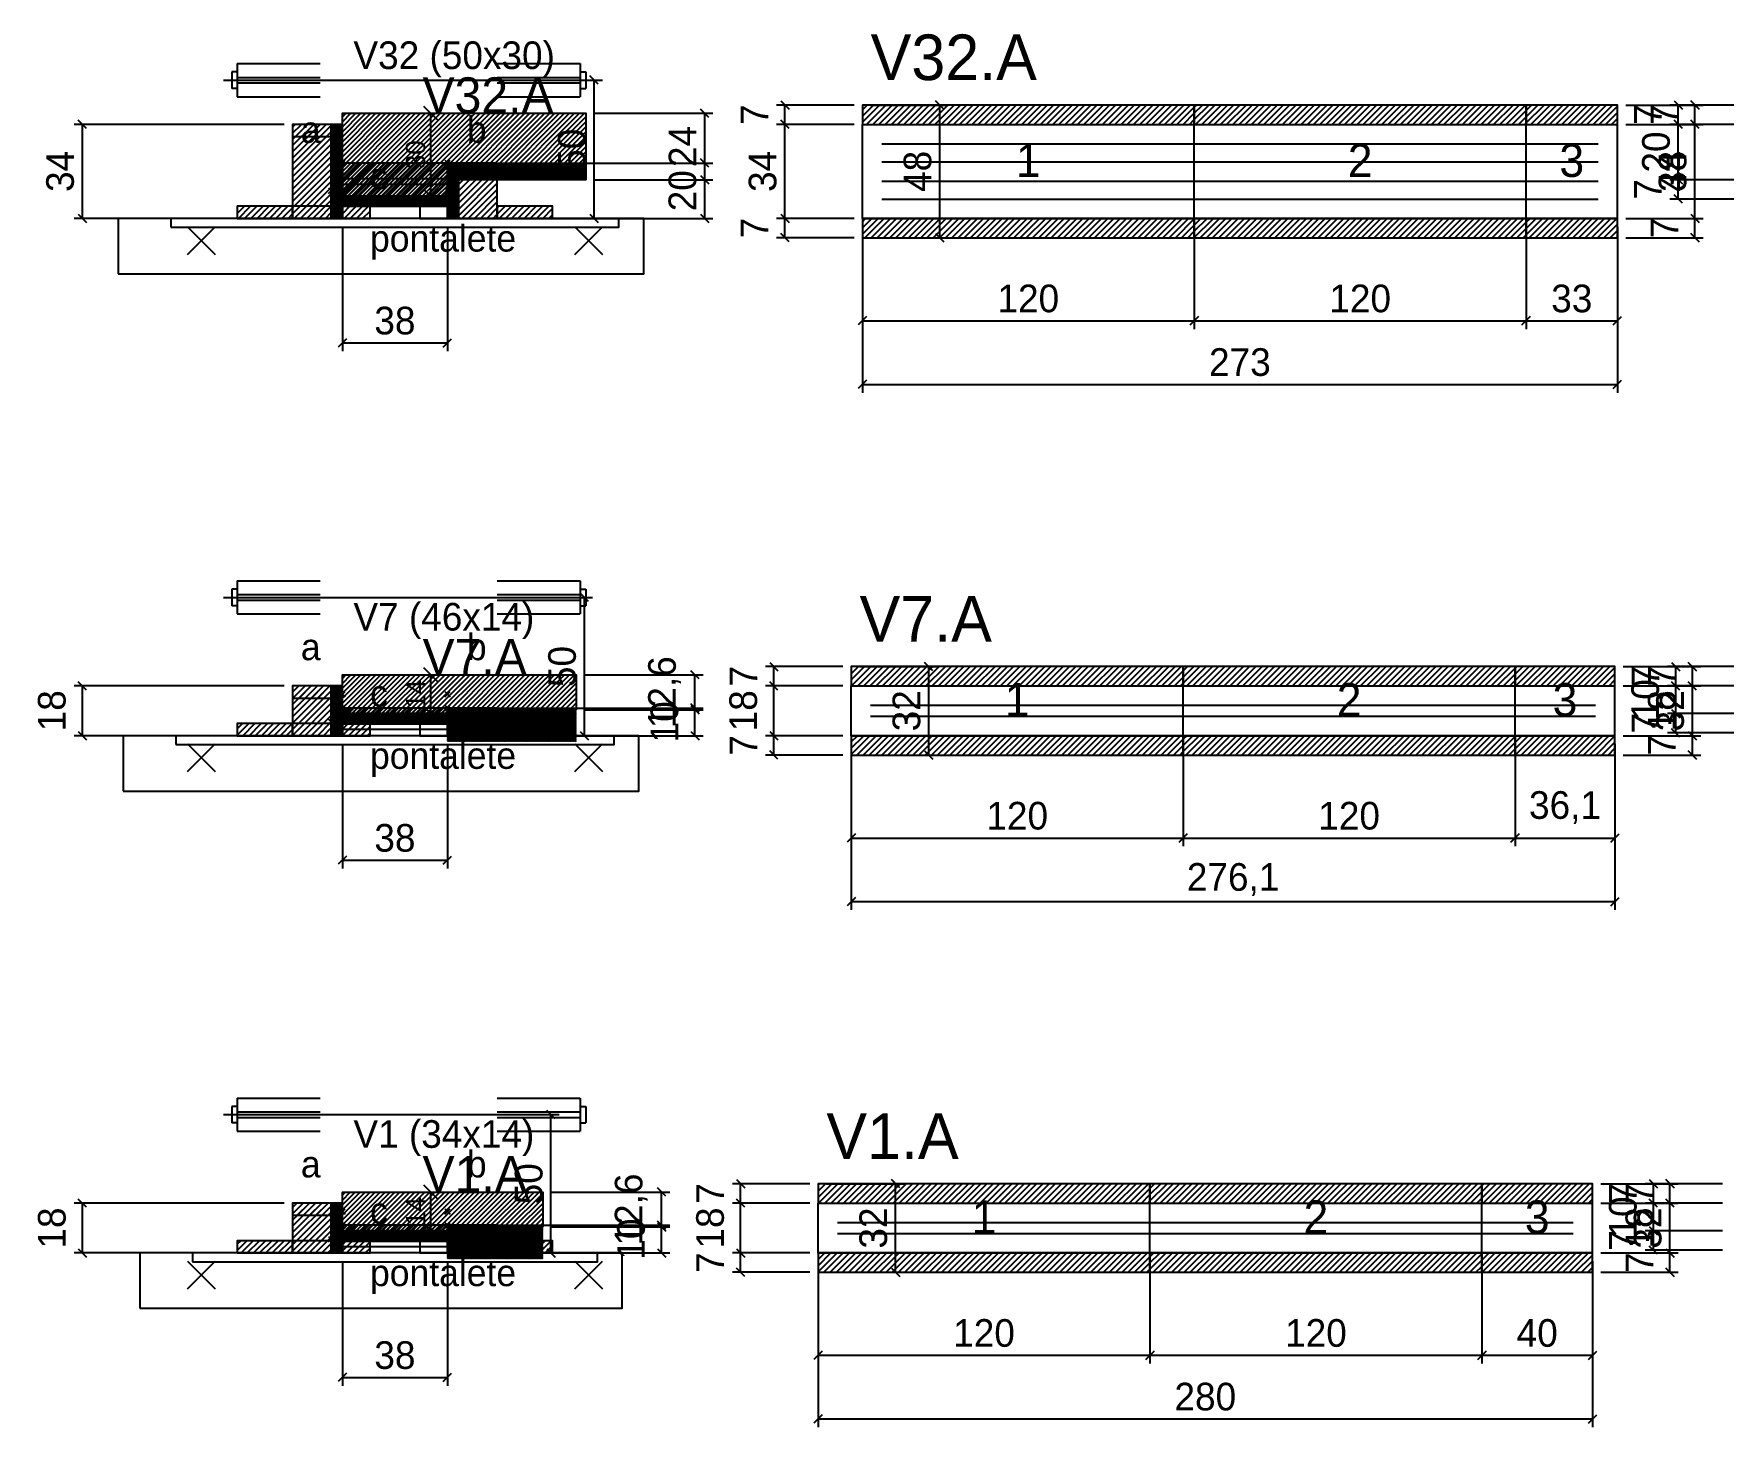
# Model space of a CAD drawing. Extents: x -9000 to 3070, y -8804 to 1250.
# Drawn here: x -72 to 539, y -1831 to -1327 of the extents above; entities that cross this region are included whole.
import ezdxf
from ezdxf.enums import TextEntityAlignment as Align

# ---------------------------------------------------------------- set-up
doc = ezdxf.new("R2010")
doc.units = 0
for name, color, linetype in [('5', 5, 'Continuous'), ('barrote', 126, 'Continuous'), ('CONCRETO', 251, 'Continuous'), ('COTA', 241, 'Continuous'), ('Cota Seção (2x)', 241, 'Continuous'), ('detalhes', 7, 'Continuous'), ('ESTRUTURACAO', 7, 'Continuous'), ('Hachura', 251, 'Continuous'), ('Madeira', 126, 'Continuous'), ('NOMENCLATURA', 7, 'Continuous'), ('Painéis', 200, 'Continuous'), ('presilha', 224, 'Continuous'), ('SARR_2.2x7', 40, 'Continuous'), ('SCO-___-LAJ', 224, 'Continuous'), ('TENSOR', 224, 'Continuous'), ('Texto Seção', 7, 'Continuous')]:
    doc.layers.add(name, color=color, linetype=linetype)
doc.dimstyles.new('PAINEL', dxfattribs={"dimtxt": 10, "dimasz": 3, "dimexe": 3, "dimexo": 3, "dimgap": 3, "dimtad": 1, "dimblk": 'OBLIQUE', "dimblk1": 'OBLIQUE', "dimcen": 2.5, "dimclrd": 4, "dimclre": 4, "dimclrt": 240, "dimazin": 3, "dimtfac": 1, "dimtmove": 0, "dimatfit": 3})
doc.dimstyles.new('SECAO2X', dxfattribs={"dimtxt": 7, "dimasz": 5, "dimexe": 3, "dimexo": 3, "dimgap": 2, "dimtad": 3, "dimblk": 'OBLIQUE', "dimblk1": 'OBLIQUE', "dimcen": 2.5, "dimclrd": 4, "dimclre": 4, "dimclrt": 1, "dimazin": 3, "dimtfac": 1, "dimtmove": 0, "dimatfit": 3})

# ---------------------------------------------------------------- blocks, each defined once
blk = doc.blocks.new('PAR_ESQ')
for p, q in [((-1, -1), (1, 1)), ((-1, 1), (1, -1))]:
    blk.add_line(p, q)
blk = doc.blocks.new('PAR_FUNDO_ESQ')
for p, q in [((-1, -1), (1, 1)), ((-1, 1), (1, -1))]:
    blk.add_line(p, q)
blk = doc.blocks.new('PAR_FUNDO_DIR')
for p, q in [((-1, -1), (1, 1)), ((-1, 1), (1, -1))]:
    blk.add_line(p, q)
blk = doc.blocks.new('par_int_esq')
for p, q in [((-1, -1), (1, 1)), ((-1, 1), (1, -1))]:
    blk.add_line(p, q)
blk = doc.blocks.new('par_int_dir')
for p, q in [((-1, -1), (1, 1)), ((-1, 1), (1, -1))]:
    blk.add_line(p, q)
blk = doc.blocks.new('_OBLIQUE')
at = {"color": 0, "linetype": 'BYBLOCK'}
blk.add_line((-0.5, -0.5), (0.5, 0.5), dxfattribs=at)

msp = doc.modelspace()

# ---------------------------------------------------------------- hatches: boundary and pattern name
at = {"layer": 'COTA'}
h = msp.add_hatch(dxfattribs=at)
h.set_pattern_fill('ANSI31', scale=0.4)
h.paths.add_polyline_path([(40, -1386), (40, -1356), (128, -1356), (128, -1380), (78, -1380), (78, -1386)])
h = msp.add_hatch(dxfattribs=at)
h.set_pattern_fill('ANSI31', scale=0.5)
h.paths.add_polyline_path([(228, -1360), (348, -1360), (348, -1353), (228, -1353)])
h = msp.add_hatch(dxfattribs=at)
h.set_pattern_fill('ANSI31', scale=0.5)
h.paths.add_polyline_path([(348, -1360), (468, -1360), (468, -1353), (348, -1353)])
h = msp.add_hatch(dxfattribs=at)
h.set_pattern_fill('ANSI31', scale=0.5)
h.paths.add_polyline_path([(468, -1360), (501, -1360), (501, -1353), (468, -1353)])
h = msp.add_hatch(dxfattribs=at)
h.set_pattern_fill('ANSI31', scale=0.5)
h.paths.add_polyline_path([(228, -1401), (348, -1401), (348, -1394), (228, -1394)])
h = msp.add_hatch(dxfattribs=at)
h.set_pattern_fill('ANSI31', scale=0.5)
h.paths.add_polyline_path([(348, -1401), (468, -1401), (468, -1394), (348, -1394)])
h = msp.add_hatch(dxfattribs=at)
h.set_pattern_fill('ANSI31', scale=0.5)
h.paths.add_polyline_path([(468, -1401), (501, -1401), (501, -1394), (468, -1394)])
h = msp.add_hatch(dxfattribs=at)
h.set_pattern_fill('ANSI31', scale=0.5)
h.paths.add_polyline_path([(224, -1563), (344, -1563), (344, -1556), (224, -1556)])
h = msp.add_hatch(dxfattribs=at)
h.set_pattern_fill('ANSI31', scale=0.5)
h.paths.add_polyline_path([(344, -1563), (464, -1563), (464, -1556), (344, -1556)])
h = msp.add_hatch(dxfattribs=at)
h.set_pattern_fill('ANSI31', scale=0.5)
h.paths.add_polyline_path([(464, -1563), (500.1, -1563), (500.1, -1556), (464, -1556)])
h = msp.add_hatch(dxfattribs=at)
h.set_pattern_fill('ANSI31', scale=0.4)
h.paths.add_polyline_path([(40, -1573), (40, -1559), (124.49, -1559), (124.49, -1571.6), (78, -1571.6), (78, -1573)])
h = msp.add_hatch(dxfattribs=at)
h.set_pattern_fill('ANSI31', scale=0.5)
h.paths.add_polyline_path([(224, -1588), (344, -1588), (344, -1581), (224, -1581)])
h = msp.add_hatch(dxfattribs=at)
h.set_pattern_fill('ANSI31', scale=0.5)
h.paths.add_polyline_path([(344, -1588), (464, -1588), (464, -1581), (344, -1581)])
h = msp.add_hatch(dxfattribs=at)
h.set_pattern_fill('ANSI31', scale=0.5)
h.paths.add_polyline_path([(464, -1588), (500.1, -1588), (500.1, -1581), (464, -1581)])
h = msp.add_hatch(dxfattribs=at)
h.set_pattern_fill('ANSI31', scale=0.4)
h.paths.add_polyline_path([(40, -1760), (40, -1746), (112.43, -1746), (112.43, -1758.6), (78, -1758.6), (78, -1760)])
h = msp.add_hatch(dxfattribs=at)
h.set_pattern_fill('ANSI31', scale=0.5)
h.paths.add_polyline_path([(212, -1750), (332, -1750), (332, -1743), (212, -1743)])
h = msp.add_hatch(dxfattribs=at)
h.set_pattern_fill('ANSI31', scale=0.5)
h.paths.add_polyline_path([(332, -1750), (452, -1750), (452, -1743), (332, -1743)])
h = msp.add_hatch(dxfattribs=at)
h.set_pattern_fill('ANSI31', scale=0.5)
h.paths.add_polyline_path([(452, -1750), (492, -1750), (492, -1743), (452, -1743)])
h = msp.add_hatch(dxfattribs=at)
h.set_pattern_fill('ANSI31', scale=0.5)
h.paths.add_polyline_path([(212, -1775), (332, -1775), (332, -1768), (212, -1768)])
h = msp.add_hatch(dxfattribs=at)
h.set_pattern_fill('ANSI31', scale=0.5)
h.paths.add_polyline_path([(332, -1775), (452, -1775), (452, -1768), (332, -1768)])
h = msp.add_hatch(dxfattribs=at)
h.set_pattern_fill('ANSI31', scale=0.5)
h.paths.add_polyline_path([(452, -1775), (492, -1775), (492, -1768), (452, -1768)])
at = {"layer": 'Hachura'}
h = msp.add_hatch(dxfattribs=at)
h.set_pattern_fill('ANSI31', scale=0.5)
h.paths.add_polyline_path([(22, -1394), (36, -1394), (36, -1360), (22, -1360)])
h = msp.add_hatch(dxfattribs=at)
h.set_pattern_fill('ANSI31', scale=0.5)
h.paths.add_polyline_path([(22, -1364.4), (36, -1364.4), (36, -1360), (22, -1360)])
h = msp.add_hatch(dxfattribs=at)
h.set_pattern_fill('SOLID')
h.paths.add_polyline_path([(36, -1394), (40, -1394), (40, -1360), (36, -1360)])
h = msp.add_hatch(dxfattribs=at)
h.set_pattern_fill('SOLID')
h.paths.add_polyline_path([(78, -1394), (82, -1394), (82, -1374), (78, -1374)])
h = msp.add_hatch(dxfattribs=at)
h.set_pattern_fill('SOLID')
h.paths.add_polyline_path([(78, -1374), (128, -1374), (128, -1380), (78, -1380)])
h = msp.add_hatch(dxfattribs=at)
h.set_pattern_fill('ANSI31', scale=0.5)
h.paths.add_polyline_path([(82, -1394), (96, -1394), (96, -1374), (82, -1374)])
h = msp.add_hatch(dxfattribs=at)
h.set_pattern_fill('ANSI31', scale=0.5)
h.paths.add_polyline_path([(82, -1378.4), (96, -1378.4), (96, -1374), (82, -1374)])
h = msp.add_hatch(dxfattribs=at)
h.set_pattern_fill('SOLID')
h.paths.add_polyline_path([(40, -1389.6), (78, -1389.6), (78, -1386), (40, -1386)])
h = msp.add_hatch(dxfattribs=at)
h.set_pattern_fill('ANSI31', scale=0.5)
h.paths.add_polyline_path([(2, -1394), (22, -1394), (22, -1389.6), (2, -1389.6)])
h = msp.add_hatch(dxfattribs=at)
h.set_pattern_fill('ANSI31', scale=0.5)
h.paths.add_polyline_path([(40, -1394), (50, -1394), (50, -1389.6), (40, -1389.6)])
h = msp.add_hatch(dxfattribs=at)
h.set_pattern_fill('ANSI31', scale=0.5)
h.paths.add_polyline_path([(96, -1394), (116, -1394), (116, -1389.6), (96, -1389.6)])
h = msp.add_hatch(dxfattribs=at)
h.set_pattern_fill('ANSI31', scale=0.5)
h.paths.add_polyline_path([(22, -1581), (36, -1581), (36, -1563), (22, -1563)])
h = msp.add_hatch(dxfattribs=at)
h.set_pattern_fill('ANSI31', scale=0.5)
h.paths.add_polyline_path([(22, -1567.4), (36, -1567.4), (36, -1563), (22, -1563)])
h = msp.add_hatch(dxfattribs=at)
h.set_pattern_fill('SOLID')
h.paths.add_polyline_path([(36, -1581), (40, -1581), (40, -1563), (36, -1563)])
h = msp.add_hatch(dxfattribs=at)
h.set_pattern_fill('SOLID')
h.paths.add_polyline_path([(40, -1576.6), (78, -1576.6), (78, -1573), (40, -1573)])
h = msp.add_hatch(dxfattribs=at)
h.set_pattern_fill('SOLID')
h.paths.add_polyline_path([(78, -1581), (82, -1581), (82, -1571), (78, -1571)])
h = msp.add_hatch(dxfattribs=at)
h.set_pattern_fill('SOLID')
h.paths.add_polyline_path([(78, -1571), (124.49, -1571), (124.49, -1583), (78, -1583)])
h = msp.add_hatch(dxfattribs=at)
h.set_pattern_fill('ANSI31', scale=0.5)
h.paths.add_polyline_path([(82, -1581), (96, -1581), (96, -1571), (82, -1571)])
h = msp.add_hatch(dxfattribs=at)
h.set_pattern_fill('ANSI31', scale=0.5)
h.paths.add_polyline_path([(82, -1575.4), (96, -1575.4), (96, -1571), (82, -1571)])
h = msp.add_hatch(dxfattribs=at)
h.set_pattern_fill('ANSI31', scale=0.5)
h.paths.add_polyline_path([(2, -1581), (22, -1581), (22, -1576.6), (2, -1576.6)])
h = msp.add_hatch(dxfattribs=at)
h.set_pattern_fill('ANSI31', scale=0.5)
h.paths.add_polyline_path([(40, -1581), (50, -1581), (50, -1576.6), (40, -1576.6)])
h = msp.add_hatch(dxfattribs=at)
h.set_pattern_fill('ANSI31', scale=0.5)
h.paths.add_polyline_path([(96, -1581), (116, -1581), (116, -1576.6), (96, -1576.6)])
h = msp.add_hatch(dxfattribs=at)
h.set_pattern_fill('ANSI31', scale=0.5)
h.paths.add_polyline_path([(22, -1768), (36, -1768), (36, -1750), (22, -1750)])
h = msp.add_hatch(dxfattribs=at)
h.set_pattern_fill('ANSI31', scale=0.5)
h.paths.add_polyline_path([(22, -1754.4), (36, -1754.4), (36, -1750), (22, -1750)])
h = msp.add_hatch(dxfattribs=at)
h.set_pattern_fill('SOLID')
h.paths.add_polyline_path([(36, -1768), (40, -1768), (40, -1750), (36, -1750)])
h = msp.add_hatch(dxfattribs=at)
h.set_pattern_fill('SOLID')
h.paths.add_polyline_path([(78, -1768), (82, -1768), (82, -1758), (78, -1758)])
h = msp.add_hatch(dxfattribs=at)
h.set_pattern_fill('SOLID')
h.paths.add_polyline_path([(78, -1758), (112.43, -1758), (112.43, -1770), (78, -1770)])
h = msp.add_hatch(dxfattribs=at)
h.set_pattern_fill('ANSI31', scale=0.5)
h.paths.add_polyline_path([(82, -1768), (96, -1768), (96, -1758), (82, -1758)])
h = msp.add_hatch(dxfattribs=at)
h.set_pattern_fill('ANSI31', scale=0.5)
h.paths.add_polyline_path([(82, -1762.4), (96, -1762.4), (96, -1758), (82, -1758)])
h = msp.add_hatch(dxfattribs=at)
h.set_pattern_fill('ANSI31', scale=0.5)
h.paths.add_polyline_path([(2, -1768), (22, -1768), (22, -1763.6), (2, -1763.6)])
h = msp.add_hatch(dxfattribs=at)
h.set_pattern_fill('SOLID')
h.paths.add_polyline_path([(40, -1763.6), (78, -1763.6), (78, -1760), (40, -1760)])
h = msp.add_hatch(dxfattribs=at)
h.set_pattern_fill('ANSI31', scale=0.5)
h.paths.add_polyline_path([(40, -1768), (50, -1768), (50, -1763.6), (40, -1763.6)])
h = msp.add_hatch(dxfattribs=at)
h.set_pattern_fill('ANSI31', scale=0.5)
h.paths.add_polyline_path([(96, -1768), (116, -1768), (116, -1763.6), (96, -1763.6)])
at = {"layer": 'HACHURACONCRETO'}
h = msp.add_hatch(dxfattribs=at)
h.set_pattern_fill('ANSI31', scale=0.3)
h.paths.add_polyline_path([(40, -1389.6), (78, -1389.6), (78, -1374), (40, -1374)])
h = msp.add_hatch(dxfattribs=at)
h.set_pattern_fill('ANSI31', scale=0.3)
h.paths.add_polyline_path([(40, -1576.6), (78, -1576.6), (78, -1571), (40, -1571)])
h = msp.add_hatch(dxfattribs=at)
h.set_pattern_fill('ANSI31', scale=0.3)
h.paths.add_polyline_path([(40, -1763.6), (78, -1763.6), (78, -1758), (40, -1758)])

# ---------------------------------------------------------------- linework, layer by layer
for p, q in [((0, -1341), (0, -1347)), ((2, -1341), (0, -1341)), ((2, -1338), (32, -1338)), ((2, -1338), (2, -1350)), ((2, -1343), (32, -1343)), ((96, -1338), (126, -1338)), ((96, -1343), (126, -1343)), ((126, -1338), (126, -1350)), ((126, -1341), (128, -1341)), ((128, -1341), (128, -1347)), ((2, -1347), (0, -1347)), ((2, -1345), (32, -1345)), ((96, -1345), (126, -1345)), ((126, -1347), (128, -1347)), ((2, -1350), (32, -1350)), ((96, -1350), (126, -1350)), ((2, -1525), (32, -1525)), ((2, -1525), (2, -1537)), ((96, -1525), (126, -1525)), ((126, -1525), (126, -1537)), ((0, -1528), (0, -1534)), ((2, -1528), (0, -1528)), ((2, -1530), (32, -1530)), ((2, -1532), (32, -1532)), ((96, -1530), (126, -1530)), ((96, -1532), (126, -1532)), ((126, -1528), (128, -1528)), ((128, -1528), (128, -1534)), ((2, -1534), (0, -1534)), ((2, -1537), (32, -1537)), ((96, -1537), (126, -1537)), ((126, -1534), (128, -1534)), ((0, -1715), (0, -1721)), ((2, -1715), (0, -1715)), ((2, -1712), (32, -1712)), ((2, -1712), (2, -1724)), ((96, -1712), (126, -1712)), ((126, -1712), (126, -1724)), ((126, -1715), (128, -1715)), ((128, -1715), (128, -1721)), ((2, -1721), (0, -1721)), ((2, -1717), (32, -1717)), ((2, -1719), (32, -1719)), ((96, -1717), (126, -1717)), ((96, -1719), (126, -1719)), ((126, -1721), (128, -1721)), ((2, -1724), (32, -1724)), ((96, -1724), (126, -1724))]:
    msp.add_line(p, q)
at = {"layer": 'BARRA_ANCORAGEM'}
for p, q in [((40, -1379.6), (78, -1379.6)), ((40, -1381.6), (40, -1379.6)), ((78, -1381.6), (78, -1379.6)), ((40, -1381.6), (78, -1381.6)), ((40, -1386.4), (78, -1386.4)), ((40, -1388.4), (40, -1386.4)), ((78, -1388.4), (78, -1386.4)), ((40, -1388.4), (78, -1388.4)), ((40, -1573.3), (78, -1573.3)), ((40, -1575.3), (40, -1573.3)), ((40, -1575.3), (78, -1575.3)), ((78, -1575.3), (78, -1573.3)), ((40, -1576.7), (78, -1576.7)), ((40, -1578.7), (40, -1576.7)), ((40, -1578.7), (78, -1578.7)), ((78, -1578.7), (78, -1576.7)), ((40, -1760.3), (78, -1760.3)), ((40, -1762.3), (40, -1760.3)), ((40, -1762.3), (78, -1762.3)), ((40, -1763.7), (78, -1763.7)), ((40, -1765.7), (40, -1763.7)), ((78, -1762.3), (78, -1760.3)), ((78, -1765.7), (78, -1763.7)), ((40, -1765.7), (78, -1765.7))]:
    msp.add_line(p, q, dxfattribs=at)
at = {"layer": 'barrote'}
for points in [[(-41, -1414), (149, -1414), (149, -1394), (-41, -1394)], [(-39.245, -1601), (147.245, -1601), (147.245, -1581), (-39.245, -1581)], [(-33.215, -1788), (141.215, -1788), (141.215, -1768), (-33.215, -1768)]]:
    msp.add_lwpolyline(points, close=True, dxfattribs=at)
at = {"layer": 'CONCRETO'}
for points in [[(40, -1386), (40, -1356), (128, -1356), (128, -1380), (78, -1380), (78, -1386)], [(40, -1573), (40, -1559), (124.49, -1559), (124.49, -1571.6), (78, -1571.6), (78, -1573)], [(40, -1760), (40, -1746), (112.43, -1746), (112.43, -1758.6), (78, -1758.6), (78, -1760)]]:
    msp.add_lwpolyline(points, close=True, dxfattribs=at)
at = {"layer": 'HACHURACONCRETO'}
for points in [[(40, -1389.6), (78, -1389.6), (78, -1374), (40, -1374)], [(40, -1576.6), (78, -1576.6), (78, -1571), (40, -1571)], [(40, -1763.6), (78, -1763.6), (78, -1758), (40, -1758)]]:
    msp.add_lwpolyline(points, close=True, dxfattribs=at)
at = {"layer": 'Madeira'}
for points in [[(22, -1394), (36, -1394), (36, -1360), (22, -1360)], [(22, -1364.4), (36, -1364.4), (36, -1360), (22, -1360)], [(82, -1394), (96, -1394), (96, -1374), (82, -1374)], [(82, -1378.4), (96, -1378.4), (96, -1374), (82, -1374)], [(2, -1394), (22, -1394), (22, -1389.6), (2, -1389.6)], [(22, -1394), (36, -1394), (36, -1389.6), (22, -1389.6)], [(40, -1394), (50, -1394), (50, -1389.6), (40, -1389.6)], [(68, -1394), (78, -1394), (78, -1389.6), (68, -1389.6)], [(96, -1394), (116, -1394), (116, -1389.6), (96, -1389.6)], [(22, -1581), (36, -1581), (36, -1563), (22, -1563)], [(22, -1567.4), (36, -1567.4), (36, -1563), (22, -1563)], [(82, -1581), (96, -1581), (96, -1571), (82, -1571)], [(82, -1575.4), (96, -1575.4), (96, -1571), (82, -1571)], [(2, -1581), (22, -1581), (22, -1576.6), (2, -1576.6)], [(22, -1581), (36, -1581), (36, -1576.6), (22, -1576.6)], [(40, -1581), (50, -1581), (50, -1576.6), (40, -1576.6)], [(68, -1581), (78, -1581), (78, -1576.6), (68, -1576.6)], [(96, -1581), (116, -1581), (116, -1576.6), (96, -1576.6)], [(22, -1768), (36, -1768), (36, -1750), (22, -1750)], [(22, -1754.4), (36, -1754.4), (36, -1750), (22, -1750)], [(82, -1768), (96, -1768), (96, -1758), (82, -1758)], [(82, -1762.4), (96, -1762.4), (96, -1758), (82, -1758)], [(2, -1768), (22, -1768), (22, -1763.6), (2, -1763.6)], [(22, -1768), (36, -1768), (36, -1763.6), (22, -1763.6)], [(40, -1768), (50, -1768), (50, -1763.6), (40, -1763.6)], [(68, -1768), (78, -1768), (78, -1763.6), (68, -1763.6)], [(96, -1768), (116, -1768), (116, -1763.6), (96, -1763.6)]]:
    msp.add_lwpolyline(points, close=True, dxfattribs=at)
at = {"layer": 'Painéis'}
for p, q in [((228, -1360), (348, -1360)), ((228, -1394), (228, -1360)), ((348, -1394), (348, -1360)), ((348, -1394), (348, -1360)), ((348, -1360), (468, -1360)), ((348, -1394), (348, -1360)), ((468, -1394), (468, -1360)), ((468, -1394), (468, -1360)), ((468, -1360), (501, -1360)), ((468, -1394), (468, -1360)), ((501, -1394), (501, -1360)), ((228, -1394), (348, -1394)), ((348, -1394), (468, -1394)), ((468, -1394), (501, -1394)), ((224, -1563), (344, -1563)), ((224, -1581), (224, -1563)), ((344, -1581), (344, -1563)), ((344, -1581), (344, -1563)), ((344, -1563), (464, -1563)), ((344, -1581), (344, -1563)), ((464, -1581), (464, -1563)), ((464, -1581), (464, -1563)), ((464, -1563), (500.1, -1563)), ((464, -1581), (464, -1563)), ((500.1, -1581), (500.1, -1563)), ((224, -1581), (344, -1581)), ((344, -1581), (464, -1581)), ((464, -1581), (500.1, -1581)), ((212, -1750), (332, -1750)), ((212, -1768), (212, -1750)), ((332, -1768), (332, -1750)), ((332, -1768), (332, -1750)), ((332, -1750), (452, -1750)), ((332, -1768), (332, -1750)), ((452, -1768), (452, -1750)), ((452, -1768), (452, -1750)), ((452, -1750), (492, -1750)), ((452, -1768), (452, -1750)), ((492, -1768), (492, -1750)), ((212, -1768), (332, -1768)), ((332, -1768), (452, -1768)), ((452, -1768), (492, -1768))]:
    msp.add_line(p, q, dxfattribs=at)
for points in [[(36, -1394), (40, -1394), (40, -1360), (36, -1360)], [(78, -1394), (82, -1394), (82, -1374), (78, -1374)], [(78, -1374), (128, -1374), (128, -1380), (78, -1380)], [(40, -1389.6), (78, -1389.6), (78, -1386), (40, -1386)], [(36, -1581), (40, -1581), (40, -1563), (36, -1563)], [(40, -1576.6), (78, -1576.6), (78, -1573), (40, -1573)], [(78, -1581), (82, -1581), (82, -1571), (78, -1571)], [(78, -1571), (124.49, -1571), (124.49, -1571.6), (78, -1571.6)], [(36, -1768), (40, -1768), (40, -1750), (36, -1750)], [(78, -1768), (82, -1768), (82, -1758), (78, -1758)], [(78, -1758), (112.43, -1758), (112.43, -1758.6), (78, -1758.6)], [(40, -1763.6), (78, -1763.6), (78, -1760), (40, -1760)]]:
    msp.add_lwpolyline(points, close=True, dxfattribs=at)
at = {"layer": 'presilha'}
for p, q in [((-16, -1407), (-6, -1397)), ((-16, -1397), (-6, -1407)), ((124, -1407), (134, -1397)), ((124, -1397), (134, -1407)), ((-16, -1594), (-6, -1584)), ((-16, -1584), (-6, -1594)), ((124, -1594), (134, -1584)), ((124, -1584), (134, -1594)), ((-16, -1781), (-6, -1771)), ((-16, -1771), (-6, -1781)), ((124, -1781), (134, -1771)), ((124, -1771), (134, -1781))]:
    msp.add_line(p, q, dxfattribs=at)
at = {"layer": 'SARR_2.2x7'}
for points in [[(235, -1367), (348, -1367)], [(235, -1367), (348, -1367)], [(348, -1367), (468, -1367)], [(348, -1367), (468, -1367)], [(468, -1367), (494, -1367)], [(468, -1367), (494, -1367)], [(235, -1373.5), (348, -1373.5)], [(235, -1373.5), (348, -1373.5)], [(348, -1373.5), (468, -1373.5)], [(348, -1373.5), (468, -1373.5)], [(468, -1373.5), (494, -1373.5)], [(468, -1373.5), (494, -1373.5)], [(235, -1380.5), (348, -1380.5)], [(235, -1380.5), (348, -1380.5)], [(348, -1380.5), (468, -1380.5)], [(348, -1380.5), (468, -1380.5)], [(468, -1380.5), (494, -1380.5)], [(468, -1380.5), (494, -1380.5)], [(235, -1387), (348, -1387)], [(235, -1387), (348, -1387)], [(348, -1387), (468, -1387)], [(348, -1387), (468, -1387)], [(468, -1387), (494, -1387)], [(468, -1387), (494, -1387)], [(231, -1570), (344, -1570)], [(231, -1570), (344, -1570)], [(231, -1574), (344, -1574)], [(231, -1574), (344, -1574)], [(344, -1570), (464, -1570)], [(344, -1570), (464, -1570)], [(344, -1574), (464, -1574)], [(344, -1574), (464, -1574)], [(464, -1570), (493.1, -1570)], [(464, -1570), (493.1, -1570)], [(464, -1574), (493.1, -1574)], [(464, -1574), (493.1, -1574)], [(219, -1757), (332, -1757)], [(219, -1757), (332, -1757)], [(332, -1757), (452, -1757)], [(332, -1757), (452, -1757)], [(452, -1757), (485, -1757)], [(452, -1757), (485, -1757)], [(219, -1761), (332, -1761)], [(219, -1761), (332, -1761)], [(332, -1761), (452, -1761)], [(332, -1761), (452, -1761)], [(452, -1761), (485, -1761)], [(452, -1761), (485, -1761)]]:
    msp.add_lwpolyline(points, dxfattribs=at)
at = {"layer": 'SARRAFO_2_2X7'}
for p, q in [((36, -1369.2), (36, -1364.8)), ((36, -1364.8), (40, -1364.8)), ((40, -1369.2), (40, -1364.8)), ((36, -1369.2), (40, -1369.2)), ((36, -1375.7), (36, -1371.3)), ((36, -1371.3), (40, -1371.3)), ((40, -1375.7), (40, -1371.3)), ((36, -1375.7), (40, -1375.7)), ((36, -1382.7), (36, -1378.3)), ((36, -1378.3), (40, -1378.3)), ((40, -1382.7), (40, -1378.3)), ((78, -1383.2), (78, -1378.8)), ((78, -1378.8), (82, -1378.8)), ((82, -1383.2), (82, -1378.8)), ((36, -1382.7), (40, -1382.7)), ((36, -1389.2), (36, -1384.8)), ((36, -1384.8), (40, -1384.8)), ((40, -1389.2), (40, -1384.8)), ((78, -1383.2), (82, -1383.2)), ((78, -1389.2), (78, -1384.8)), ((78, -1384.8), (82, -1384.8)), ((82, -1389.2), (82, -1384.8)), ((36, -1389.2), (40, -1389.2)), ((78, -1389.2), (82, -1389.2)), ((36, -1572.2), (36, -1567.8)), ((36, -1567.8), (40, -1567.8)), ((40, -1572.2), (40, -1567.8)), ((36, -1576.2), (36, -1571.8)), ((36, -1571.8), (40, -1571.8)), ((36, -1572.2), (40, -1572.2)), ((40, -1576.2), (40, -1571.8)), ((78, -1578.2), (78, -1573.8)), ((78, -1573.8), (82, -1573.8)), ((82, -1578.2), (82, -1573.8)), ((36, -1576.2), (40, -1576.2)), ((78, -1578.2), (82, -1578.2)), ((36, -1759.2), (36, -1754.8)), ((36, -1754.8), (40, -1754.8)), ((36, -1763.2), (36, -1758.8)), ((36, -1758.8), (40, -1758.8)), ((40, -1759.2), (40, -1754.8)), ((40, -1763.2), (40, -1758.8)), ((36, -1759.2), (40, -1759.2)), ((36, -1763.2), (40, -1763.2)), ((78, -1765.2), (78, -1760.8)), ((78, -1760.8), (82, -1760.8)), ((78, -1765.2), (82, -1765.2)), ((82, -1765.2), (82, -1760.8))]:
    msp.add_line(p, q, dxfattribs=at)
at = {"layer": 'SCO-___-LAJ'}
for points in [[(228, -1360), (348, -1360), (348, -1353), (228, -1353)], [(348, -1360), (468, -1360), (468, -1353), (348, -1353)], [(468, -1360), (501, -1360), (501, -1353), (468, -1353)], [(-22, -1397.2), (140, -1397.2), (140, -1394), (-22, -1394)], [(228, -1401), (348, -1401), (348, -1394), (228, -1394)], [(348, -1401), (468, -1401), (468, -1394), (348, -1394)], [(468, -1401), (501, -1401), (501, -1394), (468, -1394)], [(224, -1563), (344, -1563), (344, -1556), (224, -1556)], [(344, -1563), (464, -1563), (464, -1556), (344, -1556)], [(464, -1563), (500.1, -1563), (500.1, -1556), (464, -1556)], [(-20.245, -1584.2), (138.245, -1584.2), (138.245, -1581), (-20.245, -1581)], [(224, -1588), (344, -1588), (344, -1581), (224, -1581)], [(344, -1588), (464, -1588), (464, -1581), (344, -1581)], [(464, -1588), (500.1, -1588), (500.1, -1581), (464, -1581)], [(212, -1750), (332, -1750), (332, -1743), (212, -1743)], [(332, -1750), (452, -1750), (452, -1743), (332, -1743)], [(452, -1750), (492, -1750), (492, -1743), (452, -1743)], [(-14.215, -1771.2), (132.215, -1771.2), (132.215, -1768), (-14.215, -1768)], [(212, -1775), (332, -1775), (332, -1768), (212, -1768)], [(332, -1775), (452, -1775), (452, -1768), (332, -1768)], [(452, -1775), (492, -1775), (492, -1768), (452, -1768)]]:
    msp.add_lwpolyline(points, close=True, dxfattribs=at)
at = {"layer": 'TENSOR'}
for p, q in [((-3, -1344), (126, -1344)), ((-3, -1531), (122.49, -1531)), ((-3, -1718), (110.43, -1718))]:
    msp.add_line(p, q, dxfattribs=at)

# ---------------------------------------------------------------- block references
at = {"layer": 'Painéis'}
for name, p in [('par_int_esq', (40, -1374)), ('par_int_dir', (78, -1374)), ('PAR_ESQ', (36, -1384)), ('PAR_FUNDO_ESQ', (40, -1384)), ('PAR_FUNDO_DIR', (78, -1384)), ('par_int_esq', (40, -1566)), ('par_int_dir', (78, -1566)), ('PAR_ESQ', (36, -1576)), ('PAR_FUNDO_ESQ', (40, -1571)), ('PAR_FUNDO_DIR', (78, -1571)), ('par_int_esq', (40, -1753)), ('par_int_dir', (78, -1753)), ('PAR_FUNDO_ESQ', (40, -1758)), ('PAR_FUNDO_DIR', (78, -1758)), ('PAR_ESQ', (36, -1763))]:
    msp.add_blockref(name, p, dxfattribs=at)

# ---------------------------------------------------------------- texts
at = {"layer": '5'}
for s, p in [('1', (288, -1373)), ('2', (408, -1373)), ('3', (484.5, -1373)), ('1', (284, -1568)), ('2', (404, -1568)), ('3', (482.05, -1568)), ('1', (272, -1755)), ('2', (392, -1755)), ('3', (472, -1755))]:
    msp.add_text(s, height=12, dxfattribs=at).set_placement(p, align=Align.MIDDLE_CENTER)
at = {"layer": 'detalhes'}
for s, p in [('a', (25, -1366.7)), ('b', (85, -1366.7)), ('c', (50, -1383.5)), ('b', (85, -1553.7)), ('a', (25, -1553.7)), ('c', (50, -1570.5)), ('a', (25, -1740.7)), ('b', (85, -1740.7)), ('c', (50, -1757.5))]:
    msp.add_text(s, height=9.6, dxfattribs=at).set_placement(p)
at = {"layer": 'ESTRUTURACAO'}
for p in [(50, -1406), (50, -1593), (50, -1780)]:
    msp.add_text('pontalete', height=9.6, dxfattribs=at).set_placement(p)
at = {"layer": 'NOMENCLATURA'}
for s, p in [('V32.A', (231, -1344)), ('V7.A', (227, -1547)), ('V1.A', (215, -1734))]:
    msp.add_text(s, height=16.5, dxfattribs=at).set_placement(p)
at = {"layer": 'Texto Seção'}
for s, height, p in [('V32 (50x30)', 10, (44, -1340)), ('V32.A', 13, (69, -1356)), ('V7 (46x14)', 10, (44, -1543)), ('V7.A', 13, (69, -1559)), ('V1 (34x14)', 10, (44, -1730)), ('V1.A', 13, (69, -1746))]:
    msp.add_text(s, height=height, dxfattribs=at).set_placement(p)

# ---------------------------------------------------------------- dimensions: what is measured, and where the dimension line sits
at = {"layer": 'COTA'}
for base, p1, p2 in [((131, -1394), (96, -1394), (96, -1344)), ((171, -1380), (128, -1380), (128, -1356)), ((200, -1360), (228, -1360), (228, -1353)), ((256, -1401), (228, -1401), (228, -1353)), ((529, -1401), (501, -1401), (501, -1353)), ((529, -1360), (501, -1360), (501, -1353)), ((523, -1360), (551, -1360), (551, -1353)), ((-54, -1394), (2, -1394), (22, -1360)), ((200, -1394), (228, -1394), (228, -1360)), ((529, -1394), (501, -1394), (501, -1360)), ((523, -1380), (551, -1380), (551, -1360)), ((171, -1394), (96, -1394), (96, -1374)), ((523, -1387), (551, -1387), (551, -1380)), ((200, -1401), (228, -1401), (228, -1394)), ((529, -1401), (501, -1401), (501, -1394)), ((127.49, -1581), (96, -1581), (96, -1531)), ((167.49, -1571.6), (124.49, -1571.6), (124.49, -1559)), ((196, -1563), (224, -1563), (224, -1556)), ((252, -1588), (224, -1588), (224, -1556)), ((528.1, -1588), (500.1, -1588), (500.1, -1556)), ((528.1, -1563), (500.1, -1563), (500.1, -1556)), ((522.1, -1563), (550.1, -1563), (550.1, -1556)), ((-54, -1581), (2, -1581), (22, -1563)), ((196, -1581), (224, -1581), (224, -1563)), ((528.1, -1581), (500.1, -1581), (500.1, -1563)), ((522.1, -1573), (550.1, -1573), (550.1, -1563)), ((167.49, -1581), (96, -1581), (96, -1571)), ((522.1, -1580), (550.1, -1580), (550.1, -1573)), ((196, -1588), (224, -1588), (224, -1581)), ((528.1, -1588), (500.1, -1588), (500.1, -1581)), ((115.43, -1768), (96, -1768), (96, -1718)), ((155.43, -1758.6), (112.43, -1758.6), (112.43, -1746)), ((184, -1750), (212, -1750), (212, -1743)), ((240, -1775), (212, -1775), (212, -1743)), ((520, -1775), (492, -1775), (492, -1743)), ((520, -1750), (492, -1750), (492, -1743)), ((514, -1750), (542, -1750), (542, -1743)), ((-54, -1768), (2, -1768), (22, -1750)), ((184, -1768), (212, -1768), (212, -1750)), ((520, -1768), (492, -1768), (492, -1750)), ((514, -1760), (542, -1760), (542, -1750)), ((155.43, -1768), (96, -1768), (96, -1758)), ((514, -1767), (542, -1767), (542, -1760)), ((184, -1775), (212, -1775), (212, -1768)), ((520, -1775), (492, -1775), (492, -1768))]:
    msp.add_linear_dim(base=base, p1=p1, p2=p2, angle=90, dimstyle='PAINEL', dxfattribs=at).render()
for base, p1, p2 in [((40, -1439), (40, -1394), (78, -1394)), ((228, -1431), (228, -1394), (348, -1394)), ((228, -1454), (228, -1394), (501, -1394)), ((348, -1431), (348, -1394), (468, -1394)), ((468, -1431), (468, -1394), (501, -1394)), ((40, -1626), (40, -1581), (78, -1581)), ((224, -1618), (224, -1581), (344, -1581)), ((224, -1641), (224, -1581), (500.1, -1581)), ((344, -1618), (344, -1581), (464, -1581)), ((464, -1618), (464, -1581), (500.1, -1581)), ((40, -1813), (40, -1768), (78, -1768)), ((212, -1805), (212, -1768), (332, -1768)), ((212, -1828), (212, -1768), (492, -1768)), ((332, -1805), (332, -1768), (452, -1768)), ((452, -1805), (452, -1768), (492, -1768))]:
    msp.add_linear_dim(base=base, p1=p1, p2=p2, dimstyle='PAINEL', dxfattribs=at).render()
at = {"layer": 'Cota Seção (2x)'}
for base, p1, p2 in [((72, -1386), (40, -1386), (40, -1356)), ((72, -1573), (40, -1573), (40, -1559)), ((72, -1760), (40, -1760), (40, -1746))]:
    msp.add_linear_dim(base=base, p1=p1, p2=p2, angle=90, dimstyle='SECAO2X', dxfattribs=at).render()

doc.saveas('drawing.dxf')
